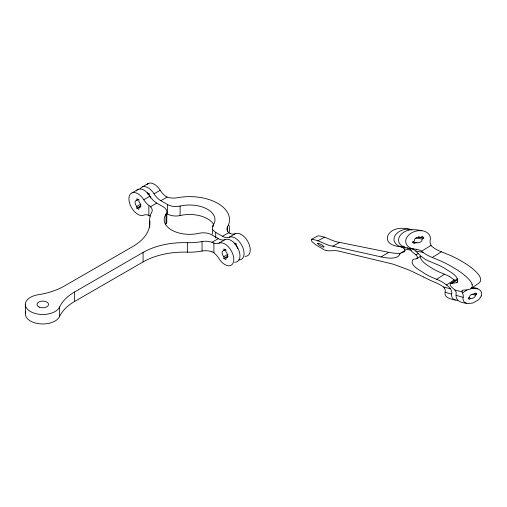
<?xml version="1.0" encoding="UTF-8"?>
<svg xmlns="http://www.w3.org/2000/svg" width="507" height="507" viewBox="0 0 507 507"><rect width="100%" height="100%" fill="white"/><g stroke="black" fill="none" stroke-linecap="round" stroke-linejoin="round"><path stroke-width="0.76" d="M404.985 250.597L404.409 251.662A1.92 1.109 0 0 1 403.667 251.928A6.388 3.688 0 0 0 401.208 252.809L404.979 250.578L404.231 248.943L411.133 250.211C411.044 252.334 419.422 255.395 416.995 258.564A2.224 1.287 0 0 1 415.664 258.906L414.238 259.128A3.91 2.256 0 0 0 412.863 259.66C409.086 265.649 420.861 270.491 424.473 273.495A85.049 49.103 0 0 0 431.184 276.987L438.809 280.232A39.47 22.79 0 0 1 442.37 282.063C446.154 284.706 451.445 287.602 451.883 292.628C450.945 295.556 451.857 299.326 455.292 300.005A5.501 3.175 0 0 0 457.789 300.334M444.538 288.065L445.285 290.327A18.29 10.558 0 0 1 445.127 292.286C443.701 297.926 451.661 299.314 455.292 300.005M457.491 278.761L450.279 283.597C449.037 287.184 455.66 288.73 456.23 292.425C454.994 300.081 458.55 302.311 466.674 303.319A5.133 2.96 0 0 0 467.841 303.56L472.828 303.028L477.962 300.195A21.725 12.542 0 0 0 481.137 296.012M481.143 296.012C483.779 290.688 476.726 287.323 472.391 287.64M463.151 297.311A20.388 11.769 0 0 0 463.366 295.841L461.915 290.6A1.47 0.849 0 0 1 462.555 290.207L467.169 289.89L470.021 289.155A5.666 3.27 0 0 0 470.921 288.654C474.235 286.163 471.168 281.759 469.095 279.534C463.728 273.736 456.915 269.521 450.089 265.662A133.956 77.337 0 0 0 441.229 261.2L430.437 256.681A37.55 21.681 0 0 1 425.05 253.785L421.501 251.212A10.533 6.078 0 0 0 416.672 249.33M471.922 294.199L475.332 295.106L476.707 294.13L475.661 293.021L474.279 293.997A1.597 0.919 0 0 0 473.747 293.889L470.68 294.966A6.743 3.891 0 0 0 469.691 296.31L469.59 297.298L468.183 298.287L469.267 299.384L470.667 298.395L468.766 297.875M470.921 288.654L479.064 283.007C482.499 280.599 479.914 275.985 477.752 273.641C472.6 267.785 465.87 263.602 459.139 259.806A122.922 70.967 0 0 0 450.336 255.414L439.556 251.022A34.634 19.995 0 0 1 434.74 248.506L432.344 246.801A9.633 5.564 0 0 1 431.077 245.388L430.386 243.81A22.669 13.087 0 0 1 430.272 239.944C431.432 234.937 426.457 231.008 421.862 230.742C414.599 229.012 405.112 228.841 400.169 235.514A21.307 12.301 0 0 0 398.698 238.734C397.266 246.617 407.723 248.709 413.338 248.924M462.657 292.919L466.998 289.909M456.68 282.393L457.789 281.651M450.279 283.597A1.508 0.868 0 0 1 450.634 283.419L452.333 283.242L457.84 279.547M446.483 285.023L454.215 279.858L454.861 280.523M436.673 279.332L444.5 274.217L446.629 275.092A36.384 21.002 0 0 1 449.5 276.511M400.511 253.335L395.802 253.361L390.403 252.682L339.728 242.409C332.117 241.617 325.545 236.072 318.009 235.863L311.393 239.336C310.474 241.345 313.871 242.935 315.069 244.197A54.224 31.307 0 0 0 322.332 248.614C327.509 252.847 333.422 249.349 339.113 251.206L393.293 264.198L409.276 270.123L423.7 277.031M432.332 257.455L441.445 251.77M416.995 258.564L420.892 256.168M421.501 251.212L431.083 245.388M415.905 254.913L418.212 253.513M403.673 251.935L404.852 251.231M422.058 238.993L422.116 239.348A6.673 3.853 0 0 1 421.108 241.547L419.447 242.536L417.66 242.84A2.782 1.603 0 0 1 416.076 242.542L414.282 243.613L412.717 242.023L414.523 240.958L414.447 240.419A6.711 3.872 0 0 1 415.429 238.404L417.077 237.409L418.839 237.086A2.795 1.616 0 0 1 420.55 237.403L422.318 236.351L423.82 237.948L422.058 238.993L415.816 238.081M311.393 239.336C318.846 239.748 325.329 245.192 332.852 246.155L381.074 256.884L388.768 252.372M132.188 192.793L138.341 189.238M142.448 186.868L148.608 183.312M136.827 200.468L136.827 198.7L138.88 199.885L138.88 201.653A3.917 2.262 60 0 1 140.623 205.633A3.917 2.262 60 0 1 138.88 207.597L138.88 209.366L136.827 208.181L136.827 206.412A3.917 2.262 60 0 1 135.084 202.432A3.917 2.262 60 0 1 136.827 200.468L138.88 199.283M147.778 194.143L149.147 193.357M150.306 216.153A9.139 6.648 -48.5 0 0 148.817 215.329A14.513 8.378 60 0 0 143.773 215.171A12.631 7.288 60 0 1 131.414 207.458A12.631 7.288 60 0 1 131.414 193.173A12.631 7.288 60 0 1 143.773 199.733L149.933 196.177A14.513 8.378 60 0 0 156.739 203.079L163.45 206.957A11.61 6.705 0 0 1 166.011 214.201A25.401 14.665 0 0 0 171.62 230.045A25.401 14.665 0 0 0 199.061 233.277A11.61 6.705 0 0 1 211.603 234.76L218.321 238.639A14.513 8.378 60 0 0 225.121 239.583A12.631 7.288 60 0 1 238.543 249.457A12.631 7.288 60 0 1 234.709 262.239M140.002 189.117A12.631 7.288 60 0 1 154.039 193.807L160.193 190.252A14.513 8.378 60 0 0 165.263 195.981A9.139 8.055 -49 0 0 167.171 197.084M136.827 206.412L140.933 204.042M136.827 208.181L140.933 205.81M138.88 207.597L140.933 206.412M156.739 203.079L150.395 206.742A11.61 6.705 0 0 1 151.663 212.471A39.914 23.043 0 0 0 149.723 220.957L149.723 227.275M154.039 193.807A14.513 8.378 60 0 0 160.839 200.709L167.183 197.052A11.61 6.705 0 0 0 177.108 197.781A39.914 23.043 0 0 1 217.807 203.377A39.914 23.043 0 0 1 227.497 226.876A11.61 6.705 0 0 0 228.765 232.605A9.139 6.68 -52.4 0 0 230.292 233.581M149.723 220.957A58.058 33.519 0 0 1 132.809 246.522L64.383 286.03A58.058 33.519 0 0 1 38.279 294.719A17.415 10.058 0 0 0 25.413 305.309A17.415 10.058 0 0 0 41.257 314.454A17.415 10.058 0 0 0 59.598 307.027A58.058 33.519 0 0 1 74.643 291.956L143.075 252.448A58.058 33.519 0 0 1 187.362 242.682A39.914 23.043 0 0 0 202.052 241.566A11.61 6.705 0 0 1 211.977 242.295L213.897 243.024A14.513 8.378 60 0 0 218.967 243.138A12.631 7.288 60 0 1 231.325 250.851A12.631 7.288 60 0 1 231.325 265.136A12.631 7.288 60 0 1 218.967 258.576A14.513 8.378 60 0 0 213.897 252.841A9.139 8.011 -43.5 0 0 211.958 251.821M25.794 311.659A17.415 10.058 0 0 0 38.57 323.675A17.415 10.058 0 0 0 59.598 316.507A58.058 33.519 0 0 1 74.643 301.437L143.075 261.929A58.058 33.519 0 0 1 187.362 252.163A39.914 23.043 0 0 0 202.052 251.047A11.61 6.705 0 0 1 211.977 251.776M211.977 242.295L218.321 238.639M160.839 200.709L167.557 204.587A11.61 6.705 0 0 0 180.099 206.07A25.401 14.665 0 0 1 207.54 209.302A25.401 14.665 0 0 1 213.149 225.146A11.61 6.705 0 0 0 215.709 232.39L222.421 236.268L228.765 232.605M218.967 243.138L225.121 239.583M222.421 236.268A14.513 8.378 60 0 0 229.227 237.213L235.387 233.657A12.631 7.288 60 0 1 248.804 243.531A12.631 7.288 60 0 1 244.97 256.314M223.86 250.712L223.86 248.943L225.913 250.128L225.913 251.897A3.917 2.262 60 0 1 227.656 255.877A3.917 2.262 60 0 1 225.913 257.841L225.913 259.609L223.86 258.424L223.86 256.656A3.917 2.262 60 0 1 222.11 252.676A3.917 2.262 60 0 1 223.86 250.712L225.913 249.526M234.804 244.393L236.173 243.601M223.86 256.656L227.966 254.286M223.86 258.424L227.966 256.054M225.913 257.841L227.966 256.656M332.852 246.155L339.728 242.409M317.731 240.857L324.467 237.289M472.188 284.604L471.928 284.611M452.333 283.242L456.458 282.729A3.581 2.066 0 0 0 457.415 282.12C459.082 275.288 448.923 271.53 444.43 268.121A85.284 49.236 0 0 0 438.713 265.186L428.339 260.877A38.082 21.985 0 0 1 424.486 258.817L420.943 256.212L415.753 251.06A11.49 6.635 0 0 0 411.139 248.424M412.09 229.734A9.037 5.216 0 0 0 409.795 229.259C404.554 228.676 398.806 230.552 395.549 234.842A20.825 12.022 0 0 0 394.104 238.017C393.045 242.644 397.513 246.339 401.734 246.852A8.993 5.19 0 0 0 403.217 247.042A10.241 5.913 0 0 1 404.903 247.251L404.244 247.137M421.862 230.742C416.501 230.146 410.657 232.168 407.349 236.56A22.074 12.745 0 0 0 405.841 239.849C404.694 244.532 409.124 248.436 413.452 248.95A8.879 5.127 0 0 0 414.954 249.133A10.108 5.837 0 0 1 416.659 249.349M409.795 229.259C402.78 227.624 393.654 227.472 388.85 233.866A20.141 11.629 0 0 0 387.443 236.984C386.188 244.564 396.17 246.573 401.614 246.833M418.465 237.105L420.544 237.396M418.155 237.137L423.82 237.948M412.736 242.01L416.076 242.542M412.812 242.124L416.944 242.783M415.753 251.06L423.142 252.416M381.074 256.884C386.454 257.886 392.488 259.248 397.646 256.719A8.48 4.899 0 0 0 399.649 254.47M470.737 298.42L472.321 298.401L474.108 297.52A6.705 3.872 0 0 0 475.224 296.069L475.332 295.106M472.08 287.849L475.484 288.698A5.381 3.105 0 0 1 477.664 288.946M471.592 288.077L472.93 288.407A6.287 3.631 0 0 0 475.484 288.698M474.793 293.635L476.707 294.13M423.706 277.031A130.464 75.321 0 0 0 435.805 282.722A38.792 22.397 0 0 1 441.014 285.321L443.505 286.975L450.298 288.781M454.83 289.985L462.086 291.962M445.133 292.292L451.693 294.117M456.199 295.372L463.151 297.311C462.314 299.891 464.044 302.749 466.674 303.319M444.5 274.217L439.011 271.929A78.027 45.047 0 0 1 432.338 268.488C427.794 265.389 421.551 262.449 420.069 256.675M449.5 276.511L454.215 279.858M147.093 192.774L149.147 193.959L149.147 195.727M234.12 243.018L236.173 244.203L236.173 245.971A3.917 2.262 60 0 1 237.701 248.588M166.214 213.295L167.557 214.068A11.61 6.705 0 0 0 180.099 215.551A25.401 14.665 0 0 1 213.466 224.164M227.497 226.876L227.497 231.617M215.709 232.39L215.709 237.916M213.897 243.024L213.897 252.841M213.149 225.146L213.149 226.724M212.357 229.411L212.357 234.152M202.052 241.566L202.052 251.047M187.362 242.682L187.362 252.163M180.099 206.07L180.099 215.551M167.557 204.587L167.557 214.068M166.803 214.676L166.803 219.417M166.011 214.201L166.011 223.682A25.401 14.665 0 0 0 165.383 224.69M148.843 215.285L148.843 205.468A14.513 8.378 60 0 1 143.773 199.733M143.075 252.448L143.075 261.929M74.643 291.956L74.643 301.437M59.598 307.027L59.598 316.507M25.35 304.225L25.35 313.706M404.237 248.943A7.022 4.056 0 0 0 403.002 247.866A10.875 6.28 0 0 0 399.82 246.427M399.706 254.476A6.23 3.593 0 0 1 401.202 252.803M472.93 288.407A6.23 3.6 0 0 1 471.668 287.982M407.096 247.79A11.636 6.718 0 0 1 411.107 250.224M443.498 286.981A7.168 4.138 0 0 1 444.544 288.065M149.362 205.608A9.139 1.705 31.5 0 1 150.953 206.976M136.187 190.993A12.631 7.288 60 0 1 149.933 196.177M166.518 219.582A11.61 6.705 0 0 1 166.011 223.682M228.904 225.197A39.914 23.043 0 0 1 228.917 233.068M146.776 184.624A12.631 7.288 60 0 1 160.193 190.252M235.387 233.657A14.513 8.378 60 0 1 230.317 233.543M229.227 237.213A12.631 7.288 60 0 1 242.644 247.086A12.631 7.288 60 0 1 238.816 259.869M149.331 195.924A3.917 2.262 60 0 1 150.592 198.085M317.629 243.379L319.131 245.033A18.48 10.672 0 0 0 321.178 246.282L323.339 247.15A1.99 1.147 0 0 0 323.586 247.201L324.15 246.833L322.667 245.413A18.632 10.755 0 0 0 320.874 244.304L318.428 243.297A1.73 0.995 0 0 0 318.143 243.246L317.667 243.322M39.514 307.21A5.805 3.353 0 0 0 48.558 304.675A5.805 3.353 0 0 0 40.23 301.418A5.805 3.353 0 0 0 39.514 307.21"/></g></svg>
